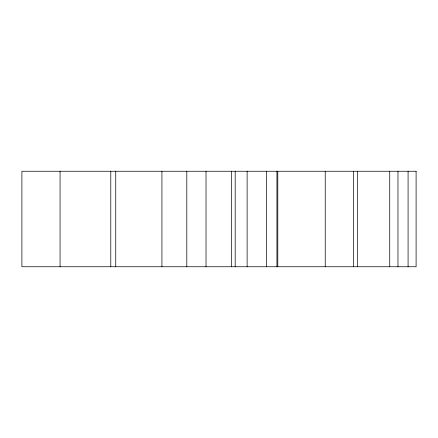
<?xml version="1.0" encoding="UTF-8"?>
<svg xmlns="http://www.w3.org/2000/svg" width="438" height="438" viewBox="0 0 438 438"><rect width="100%" height="100%" fill="white"/><g stroke="black" fill="none" stroke-linecap="round" stroke-linejoin="round"><path stroke-width="0.66" d="M408.079 171.253L408.079 266.747M397.972 171.253L397.972 266.747M389.727 171.253L389.727 266.747M357.611 171.253L357.611 266.747M353.548 171.253L353.548 266.747M325.231 171.253L325.231 266.747M277.785 171.253L277.785 266.747M276.931 171.253L276.931 266.747M266.561 171.253L266.561 266.747M247.125 171.253L247.125 266.747M235.19 171.253L235.19 266.747M231.609 171.253L231.609 266.747M206.019 171.253L206.019 266.747M186.807 171.253L186.807 266.747M161.929 171.253L161.929 266.747M115.752 171.253L115.752 266.747M110.787 171.253L110.787 266.747M60.061 171.253L60.061 266.747M416.1 171.253L21.9 171.253L21.9 266.747L416.1 266.747L416.1 171.253"/></g></svg>
